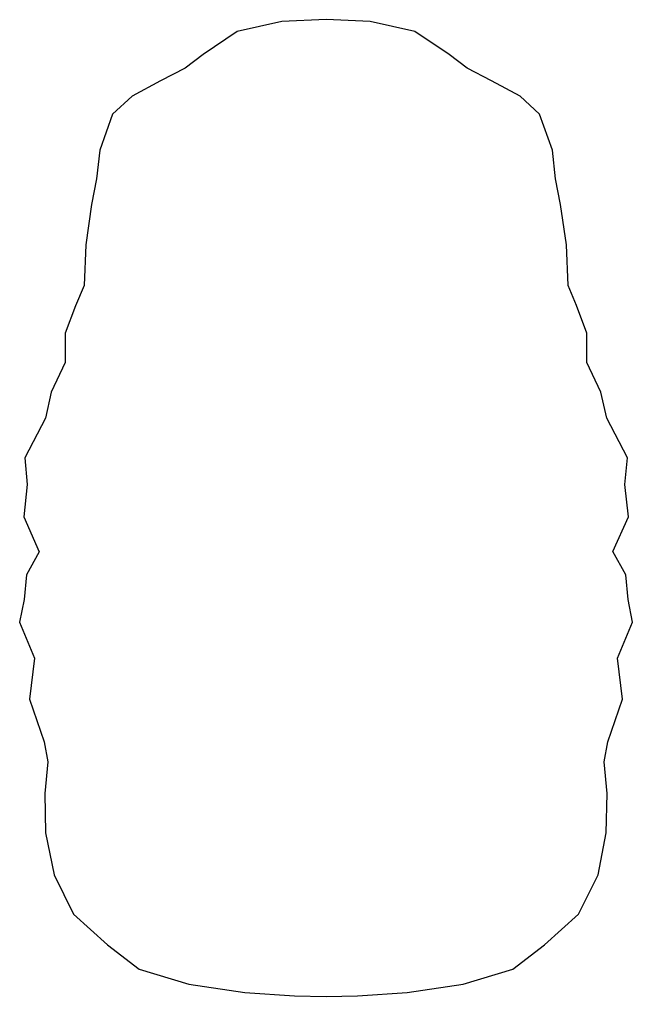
# Model space of a CAD drawing. Extents: x 0 to 63, y -100 to 0.
import ezdxf

# ---------------------------------------------------------------- set-up
doc = ezdxf.new("R2010")
doc.units = 0
doc.layers.get('0').update_dxf_attribs({"linetype": 'continuous'})

msp = doc.modelspace()

# ---------------------------------------------------------------- linework, layer by layer
at = {"color": 0}
msp.add_lwpolyline([(62.49, -59.57), (62.24, -57.04), (60.92, -54.66), (62.51, -51.08), (62.16, -47.76), (62.42, -45.03), (60.29, -40.96), (59.69, -38.3), (58.25, -35.23), (58.25, -32.22), (57.18, -29.4), (56.32, -27.34), (56.15, -23.18), (55.55, -19.02), (55.04, -16.4), (54.71, -13.46), (53.39, -9.75), (51.39, -7.91), (48.47, -6.34), (45.94, -5.02), (44.1, -3.61), (40.59, -1.26), (36.01, -0.25), (31.47, -0.03), (26.92, -0.25), (22.35, -1.26), (18.83, -3.61), (16.99, -5.02), (14.46, -6.34), (11.55, -7.91), (9.55, -9.75), (8.22, -13.46), (7.9, -16.4), (7.39, -19.02), (6.79, -23.18), (6.61, -27.34), (5.75, -29.42), (4.69, -32.22), (4.69, -35.23), (3.24, -38.3), (2.65, -40.96), (0.52, -45.03), (0.78, -47.77), (0.43, -51.08), (2.02, -54.67), (0.7, -57.05), (0.45, -59.57), (-0.01, -61.89), (1.53, -65.6), (1, -69.79), (2.51, -74.2), (2.89, -76.24), (2.58, -79.48), (2.67, -83.53), (3.53, -87.85), (5.52, -91.87), (9.01, -95.03), (12.28, -97.52), (17.39, -99.07), (23.11, -99.91), (28.21, -100.26), (31.46, -100.33), (34.71, -100.26), (39.81, -99.91), (45.53, -99.07), (50.63, -97.52), (53.9, -95.03), (57.4, -91.87), (59.39, -87.85), (60.24, -83.53), (60.33, -79.48), (60.03, -76.24), (60.4, -74.2), (61.92, -69.79), (61.38, -65.6), (62.93, -61.89)], close=True, dxfattribs=at)

doc.saveas('drawing.dxf')
